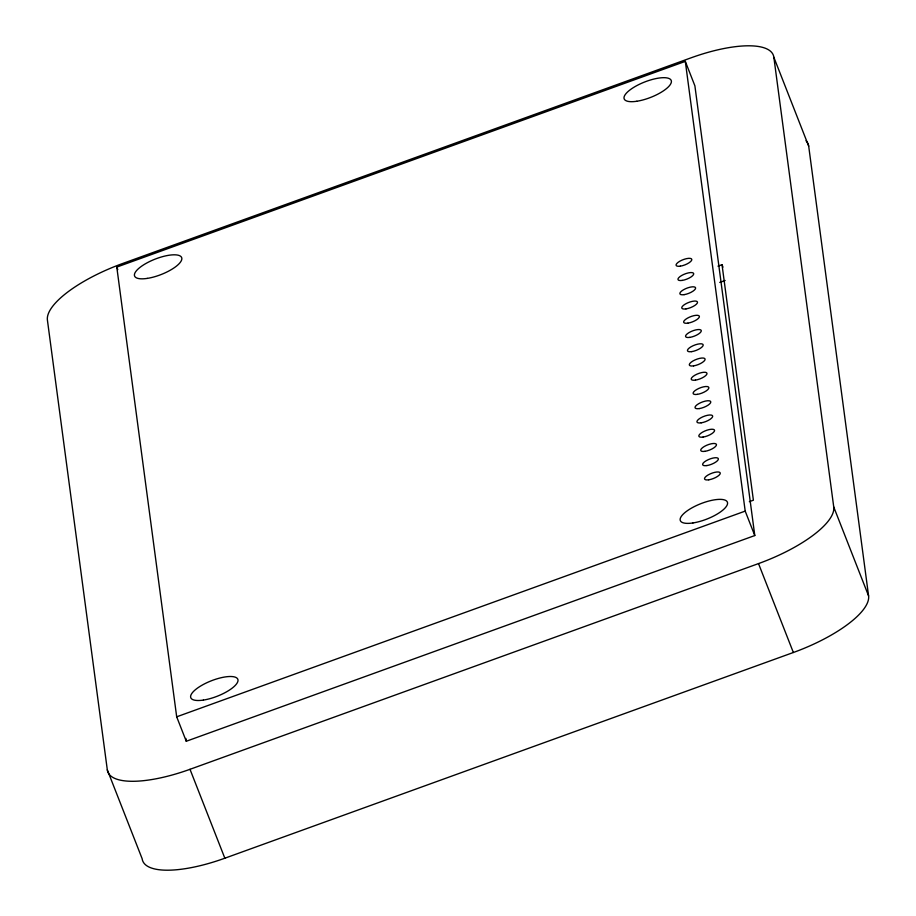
<?xml version="1.0" encoding="UTF-8"?>
<svg xmlns="http://www.w3.org/2000/svg" width="916" height="916" viewBox="0 0 916 916"><rect width="100%" height="100%" fill="white"/><g stroke="black" fill="none" stroke-linecap="round" stroke-linejoin="round"><path stroke-width="1.37" d="M116.79 267.083L685.305 61.383L694.889 85.829L754.784 535.551L186.269 741.262L176.685 716.816L116.79 267.083L117.798 269.659M717.984 266.144L722.026 264.69L722.987 267.163M719.758 282.426L725.14 280.479M749.357 501.659L753.387 500.205L722.026 264.69M176.685 716.816L745.2 511.105L685.305 61.383M107.309 769.829A84.215 27.56 -21.4 0 0 190.001 769.303L758.517 563.592A84.215 27.56 -21.4 0 0 833.743 506.983L773.848 57.261A84.215 27.56 -21.4 0 0 691.156 57.788L122.641 263.499A84.215 27.56 -21.4 0 0 47.414 320.108L107.309 769.829L142.152 858.739A84.215 27.56 -21.4 0 0 224.844 858.212L793.359 652.501A84.215 27.56 -21.4 0 0 868.586 595.892L808.691 146.171L773.848 57.261M833.743 506.983L868.586 595.892M745.2 511.105L754.784 535.551M758.517 563.592L793.359 652.501M190.001 769.303L224.844 858.212M185.891 738.422L186.269 741.262M806.011 140.766A84.215 27.56 -21.4 0 1 808.691 146.171M692.977 522.944A25.259 8.267 -21.4 0 0 727.544 502.804A25.259 8.267 -21.4 0 0 691.042 508.369A25.259 8.267 -21.4 0 0 692.977 522.944M697.374 394.361A8.416 2.759 -21.4 0 0 708.892 387.64A8.416 2.759 -21.4 0 0 696.732 389.495A8.416 2.759 -21.4 0 0 697.374 394.361M691.683 351.63A8.416 2.759 -21.4 0 0 703.202 344.908A8.416 2.759 -21.4 0 0 691.042 346.775A8.416 2.759 -21.4 0 0 691.683 351.63M684.092 294.654A8.416 2.759 -21.4 0 0 695.622 287.945A8.416 2.759 -21.4 0 0 683.451 289.8A8.416 2.759 -21.4 0 0 684.092 294.654M203.421 700.076A25.259 8.267 -21.4 0 0 237.988 679.935A25.259 8.267 -21.4 0 0 201.486 685.512A25.259 8.267 -21.4 0 0 203.421 700.076M682.202 280.411A8.416 2.759 -21.4 0 0 693.721 273.701A8.416 2.759 -21.4 0 0 681.55 275.556A8.416 2.759 -21.4 0 0 682.202 280.411M636.826 101.252A25.259 8.267 -21.4 0 0 671.382 81.112A25.259 8.267 -21.4 0 0 634.88 86.688A25.259 8.267 -21.4 0 0 636.826 101.252M701.164 422.837A8.416 2.759 -21.4 0 0 712.694 416.127A8.416 2.759 -21.4 0 0 700.522 417.982A8.416 2.759 -21.4 0 0 701.164 422.837M147.27 278.395A25.259 8.267 -21.4 0 0 181.826 258.255A25.259 8.267 -21.4 0 0 145.323 263.819A25.259 8.267 -21.4 0 0 147.27 278.395M689.782 337.386A8.416 2.759 -21.4 0 0 701.312 330.665A8.416 2.759 -21.4 0 0 689.141 332.531A8.416 2.759 -21.4 0 0 689.782 337.386M687.893 323.142A8.416 2.759 -21.4 0 0 699.412 316.421A8.416 2.759 -21.4 0 0 687.24 318.287A8.416 2.759 -21.4 0 0 687.893 323.142M685.992 308.898A8.416 2.759 -21.4 0 0 697.511 302.177A8.416 2.759 -21.4 0 0 685.351 304.043A8.416 2.759 -21.4 0 0 685.992 308.898M680.302 266.167A8.416 2.759 -21.4 0 0 691.82 259.457A8.416 2.759 -21.4 0 0 679.661 261.312A8.416 2.759 -21.4 0 0 680.302 266.167M693.584 365.873A8.416 2.759 -21.4 0 0 705.102 359.152A8.416 2.759 -21.4 0 0 692.931 361.007A8.416 2.759 -21.4 0 0 693.584 365.873M695.473 380.117A8.416 2.759 -21.4 0 0 707.003 373.396A8.416 2.759 -21.4 0 0 694.832 375.251A8.416 2.759 -21.4 0 0 695.473 380.117M699.274 408.593A8.416 2.759 -21.4 0 0 710.793 401.884A8.416 2.759 -21.4 0 0 698.622 403.738A8.416 2.759 -21.4 0 0 699.274 408.593M703.064 437.081A8.416 2.759 -21.4 0 0 714.583 430.371A8.416 2.759 -21.4 0 0 702.423 432.226A8.416 2.759 -21.4 0 0 703.064 437.081M704.965 451.325A8.416 2.759 -21.4 0 0 716.484 444.615A8.416 2.759 -21.4 0 0 704.312 446.47A8.416 2.759 -21.4 0 0 704.965 451.325M706.854 465.568A8.416 2.759 -21.4 0 0 718.384 458.859A8.416 2.759 -21.4 0 0 706.213 460.714A8.416 2.759 -21.4 0 0 706.854 465.568M708.755 479.812A8.416 2.759 -21.4 0 0 720.274 473.103A8.416 2.759 -21.4 0 0 708.114 474.957A8.416 2.759 -21.4 0 0 708.755 479.812"/></g></svg>
